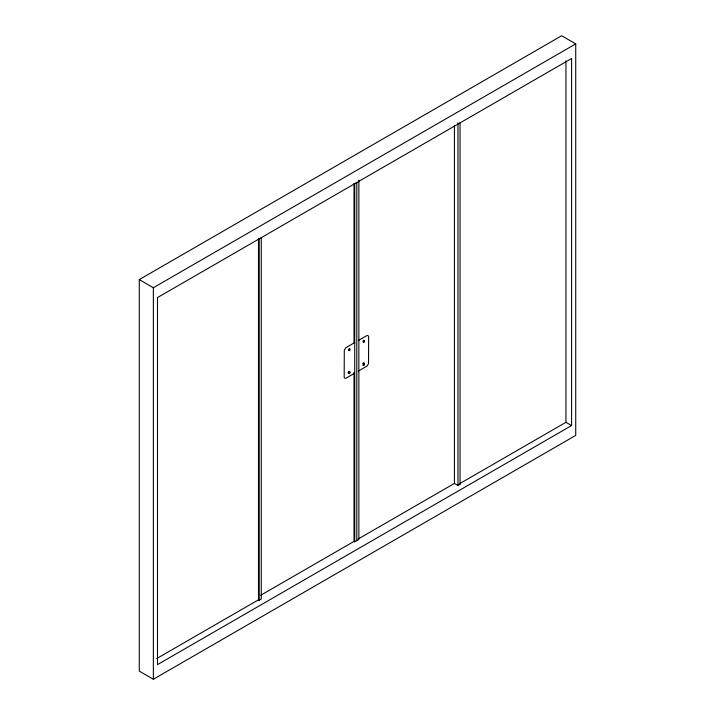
<?xml version="1.0" encoding="UTF-8"?>
<svg xmlns="http://www.w3.org/2000/svg" width="715" height="715" viewBox="0 0 715 715"><rect width="100%" height="100%" fill="white"/><g stroke="black" fill="none" stroke-linecap="round" stroke-linejoin="round"><path stroke-width="1.07" d="M364.319 341.127C364.391 338.66 361.844 342.297 363.694 342.19M364.319 364.06C364.266 361.397 361.817 365.785 363.855 365.007M348.285 372.184L348.223 372.953M349.653 350.019C347.83 352.298 348.929 346.873 349.841 349.233M349.653 372.953C347.83 375.232 348.929 369.816 349.841 372.166M362.88 363.56L363.336 363.014M349.715 373.57C350.994 369.584 347.955 374.356 349.367 373.373M364.042 365.338C365.526 359.556 362.711 367.358 363.309 364.945M139.273 279.601L561.641 35.75L575.727 43.883L575.727 435.399L153.359 679.25L139.273 671.117L139.273 279.601L153.359 287.734L575.727 43.883M354.372 342.789L345.819 347.758L344.299 350.136L344.183 377.377L344.836 378.253L345.819 378.289L354.533 373.284M358.51 340.403L367.001 335.523L367.993 335.558L368.645 336.443L368.529 363.676L367.001 366.062L358.286 371.121M260.635 595.318L354.023 541.407L354.729 541.809L358.867 539.423L358.867 180.18M358.161 539.012L454.436 483.429L457.957 485.467L460.031 484.27L460.031 122.801M156.665 658.595L258.49 599.814L259.196 600.216L261.27 599.018L261.27 237.55M571.589 425.559L157.497 664.628L157.497 297.574L571.589 58.505L571.589 425.559L565.949 422.306L459.325 483.858L460.031 484.27M354.729 342.994L354.023 342.592L354.023 183.272M363.309 363.041L364.015 363.452M348.849 371.389L349.546 371.791M348.849 373.293L349.546 373.704M565.949 60.838L565.949 422.306M457.957 122.882L457.957 485.467M454.436 125.313L454.436 483.429M356.794 182.495L356.794 540.62M354.729 183.675L354.729 541.809M354.023 372.345L354.023 541.407M259.196 238.747L259.196 600.216M258.49 238.345L258.49 599.814M153.359 287.734L153.359 679.25M348.92 349.921C349.885 352.897 350.654 346.4 348.92 349.921M363.417 341.556C364.373 344.532 365.151 338.025 363.417 341.556"/></g></svg>
